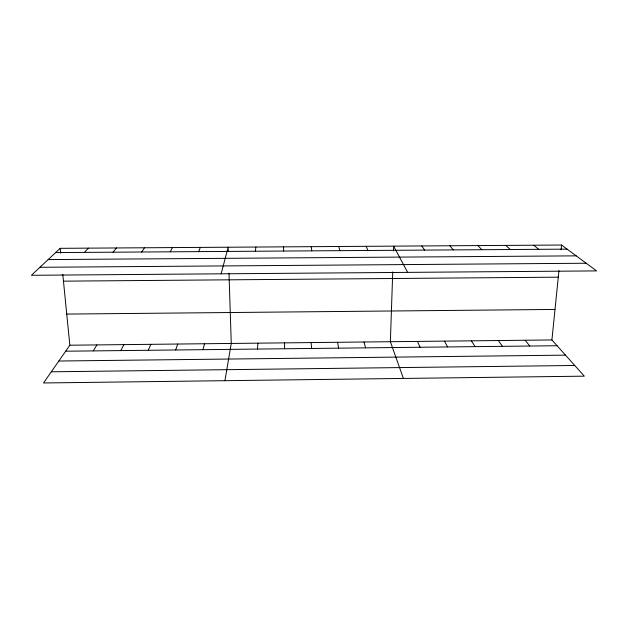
<?xml version="1.0" encoding="UTF-8"?>
<svg xmlns="http://www.w3.org/2000/svg" width="628" height="628" viewBox="0 0 628 628"><rect width="100%" height="100%" fill="white"/><g stroke="black" fill="none" stroke-linecap="round" stroke-linejoin="round"><path stroke-width="0.94" d="M392.743 271.885L390.365 341.718L403.404 378.441M393.458 250.925L393.623 246.137L407.658 272.371M257.449 349.066L257.943 343.163M62.792 274.436L69.849 345.212L43.513 382.97L584.315 376.164L551.918 339.952L558.951 270.597M561.063 249.787L561.542 245.03L60.186 248.327L31.4 275.292L596.6 270.904L561.542 245.03M255.353 251.239L255.91 247.04M224.918 380.686L231.261 343.453L228.992 273.156M202.993 349.678L204.524 343.744M221.127 273.824L228.16 247.22L228.278 251.082M175.659 349.984L177.716 344.034M198.66 251.624L200.34 247.401M148.263 350.291L150.846 344.325M120.796 350.597L123.912 344.623M170.196 251.82L172.449 247.589M93.266 350.903L96.916 344.913M141.669 252.009L144.487 247.77M113.064 252.205L116.455 247.958M84.38 252.401L88.36 248.139M65.665 351.209L557.075 345.722M58.82 361.022L565.506 355.142M51.308 371.8L574.746 365.472M66.749 314.079L555.011 309.439M69.849 345.212L551.918 339.952M63.459 281.156L558.284 277.176M55.633 252.589L567.108 249.135M48.168 259.584L576.206 255.855M39.949 267.285L586.214 263.242M533.737 245.21L538.745 249.332M505.854 245.399L510.313 249.52M477.9 245.579L481.809 249.716M449.884 245.768L453.228 249.905M525.157 340.243L529.804 346.028M498.326 340.541L502.471 346.334M421.788 245.948L424.575 250.101M471.44 340.831L475.066 346.64M444.475 341.13L447.591 346.946M417.455 341.42L420.054 347.253M366.218 246.317L367.89 250.486M338.743 246.498L339.866 250.674M364.005 342.001L365.575 347.865M337.581 342.291L338.641 348.163M311.198 246.678L311.771 250.862M60.186 248.327L60.673 253.186M311.096 342.582L311.645 348.462M284.555 342.872L284.578 348.768M283.589 246.859L283.597 251.051"/></g></svg>
